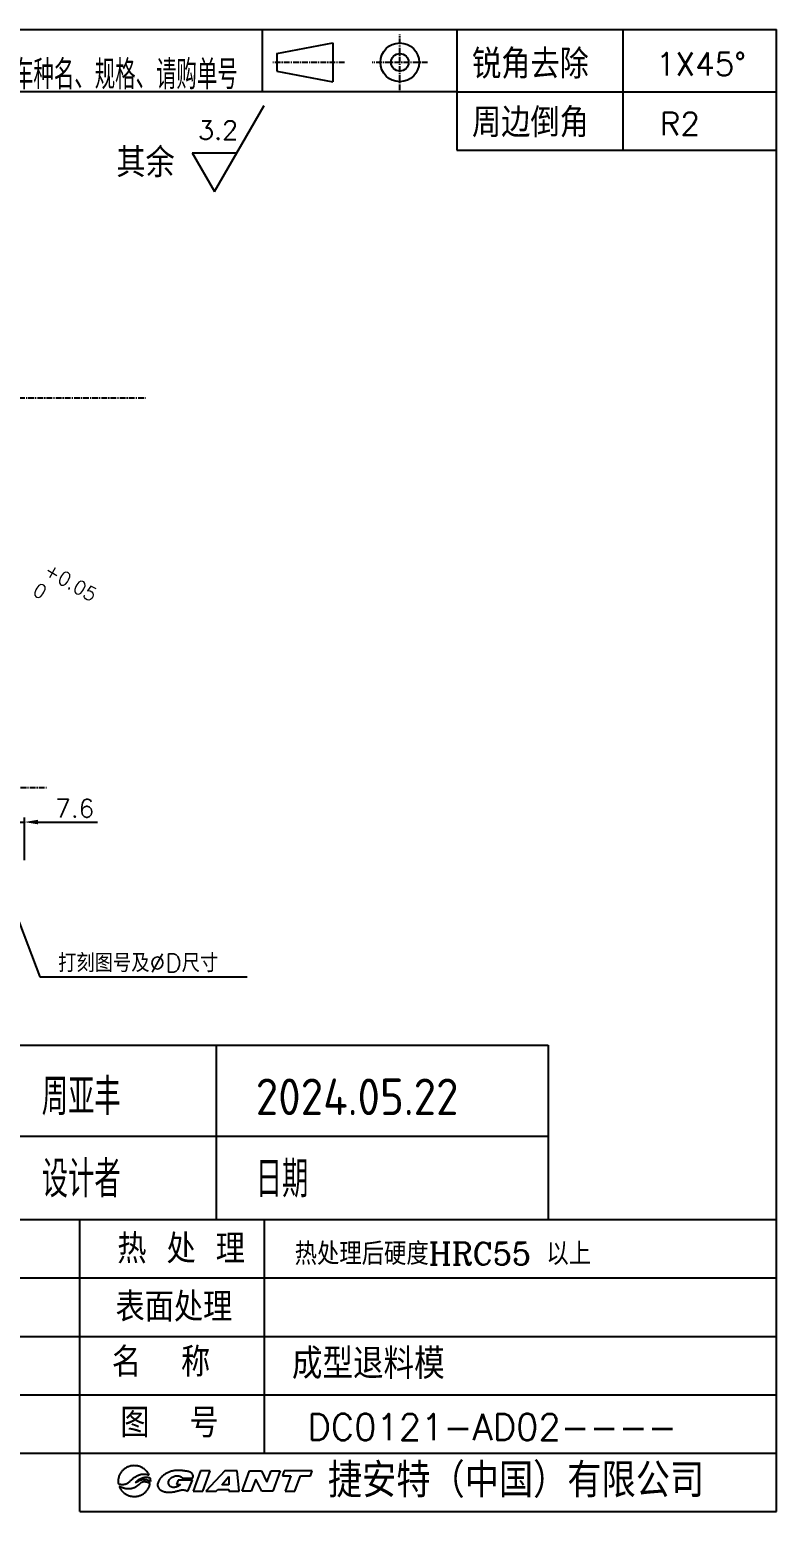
# Model space of a CAD drawing. Extents: x 4454 to 4917, y -18 to 306.
# Drawn here: x 4753.7 to 4917.1, y -18.3 to 305.7 of the extents above; entities that cross this region are included whole.
import ezdxf
from ezdxf.enums import TextEntityAlignment as Align

# ---------------------------------------------------------------- set-up
doc = ezdxf.new("R2010")
doc.units = 0
doc.header["$MEASUREMENT"] = 0
doc.linetypes.add('CENTER', pattern=[2, 1.25, -0.25, 0.25, -0.25])
doc.layers.get('0').update_dxf_attribs({"linetype": 'CONTINUOUS'})
doc.layers.get('DEFPOINTS').update_dxf_attribs({"linetype": 'CONTINUOUS'})
for name, color, linetype in [('CEN', 1, 'CENTER'), ('CON', 2, 'CONTINUOUS'), ('DIM', 7, 'CONTINUOUS'), ('TXT', 7, 'CONTINUOUS')]:
    doc.layers.add(name, color=color, linetype=linetype)
doc.styles.add('ACISOTS', font='isocp.shx', dxfattribs={"height": 8, "bigfont": 'gbcbig.shx'})
doc.styles.add('HZ', font='complex.shx', dxfattribs={"bigfont": 'HZFS.SHX'})
doc.styles.get("Standard").update_dxf_attribs({"font": 'txt.shx', "bigfont": 'hzfs.shx'})
doc.dimstyles.get("Standard").update_dxf_attribs({"dimtxt": 4, "dimasz": 3, "dimexe": 1, "dimexo": 0, "dimgap": 1, "dimtad": 1, "dimdec": 3, "dimrnd": 0.01, "dimdsep": 46, "dimtxsty": 'STANDARD', "dimcen": 0.09, "dimazin": 2, "dimtfac": 1, "dimtdec": 3, "dimtmove": 0, "dimatfit": 3, "dimfxl": 1, "dimtolj": 1, "dimarcsym": 0})

# ---------------------------------------------------------------- blocks, each defined once
blk = doc.blocks.new('*D30')
at = {"layer": 'DEFPOINTS', "color": 0, "transparency": 16777216}
for p in [(4752.6, 132.42), (4745, 126.92), (4752.6, 124.08)]:
    blk.add_point(p, dxfattribs=at)
at = {"layer": 'DIM', "color": 0, "lineweight": -2, "transparency": 16777216}
for p, q in [((4745, 126.92), (4745, 133.42)), ((4752.6, 124.08), (4752.6, 133.42)), ((4742, 132.42), (4739, 132.42)), ((4745, 132.42), (4752.6, 132.42)), ((4755.6, 132.42), (4768.6, 132.42))]:
    blk.add_line(p, q, dxfattribs=at)
at = {"layer": 'DIM', "color": 0, "transparency": 16777216}
for points in [[(4742, 132.92), (4742, 131.92), (4745, 132.42)], [(4755.6, 132.92), (4755.6, 131.92), (4752.6, 132.42)]]:
    blk.add_solid(points, dxfattribs=at)
at = {"layer": 'DIM', "color": 0, "transparency": 16777216, "insert": (4763.6, 135.42), "char_height": 4, "attachment_point": 5}
blk.add_mtext('\\A1;7.6', dxfattribs=at)
blk = doc.blocks.new('GIANT')
for p, q in [((231.03, 29.75), (230.98, 29.65)), ((231.09, 29.84), (231.03, 29.75)), ((231.15, 29.94), (231.09, 29.84)), ((231.21, 30.03), (231.15, 29.94)), ((231.28, 30.12), (231.21, 30.03)), ((231.35, 30.2), (231.28, 30.12)), ((231.43, 30.28), (231.35, 30.2)), ((231.51, 30.36), (231.43, 30.28)), ((231.59, 30.43), (231.51, 30.36)), ((231.68, 30.5), (231.59, 30.43)), ((231.77, 30.56), (231.68, 30.5)), ((231.87, 30.62), (231.77, 30.56)), ((231.97, 30.68), (231.87, 30.62)), ((232.07, 30.73), (231.97, 30.68)), ((232.17, 30.77), (232.07, 30.73)), ((232.27, 30.81), (232.17, 30.77)), ((232.38, 30.85), (232.27, 30.81)), ((232.49, 30.88), (232.38, 30.85)), ((232.6, 30.91), (232.49, 30.88)), ((232.72, 30.93), (232.6, 30.91)), ((232.83, 30.94), (232.72, 30.93)), ((232.95, 30.95), (232.83, 30.94)), ((233.07, 30.96), (232.95, 30.95)), ((233.18, 30.95), (233.07, 30.96)), ((233.3, 30.95), (233.18, 30.95)), ((233.42, 30.93), (233.3, 30.95)), ((233.53, 30.91), (233.42, 30.93)), ((233.65, 30.89), (233.53, 30.91)), ((233.76, 30.86), (233.65, 30.89)), ((233.87, 30.82), (233.76, 30.86)), ((233.98, 30.78), (233.87, 30.82)), ((234.09, 30.74), (233.98, 30.78)), ((234, 29.7), (234.08, 29.72)), ((234.08, 29.72), (234.16, 29.73)), ((234.19, 30.68), (234.09, 30.74)), ((234.16, 29.73), (234.25, 29.74)), ((234.29, 30.63), (234.19, 30.68)), ((234.25, 29.74), (234.33, 29.75)), ((234.39, 30.57), (234.29, 30.63)), ((234.33, 29.75), (234.41, 29.75)), ((234.49, 30.5), (234.39, 30.57)), ((234.41, 29.75), (234.49, 29.75)), ((234.58, 30.43), (234.49, 30.5)), ((234.49, 29.75), (234.58, 29.75)), ((234.67, 30.35), (234.58, 30.43)), ((234.58, 29.75), (234.66, 29.74)), ((234.66, 29.74), (234.74, 29.73)), ((234.75, 30.27), (234.67, 30.35)), ((234.74, 29.73), (234.82, 29.72)), ((234.83, 30.18), (234.75, 30.27)), ((234.82, 29.72), (234.9, 29.7)), ((234.91, 30.1), (234.83, 30.18)), ((234.98, 30), (234.91, 30.1)), ((235.05, 29.91), (234.98, 30)), ((235.11, 29.81), (235.05, 29.91)), ((235.16, 29.7), (235.11, 29.81)), ((237.46, 29.71), (237.36, 29.65)), ((237.56, 29.78), (237.46, 29.71)), ((237.66, 29.84), (237.56, 29.78)), ((237.76, 29.89), (237.66, 29.84)), ((237.87, 29.95), (237.76, 29.89)), ((237.97, 30), (237.87, 29.95)), ((238.08, 30.04), (237.97, 30)), ((238.19, 30.08), (238.08, 30.04)), ((238.3, 30.12), (238.19, 30.08)), ((238.42, 30.15), (238.3, 30.12)), ((238.53, 30.18), (238.42, 30.15)), ((238.65, 30.2), (238.53, 30.18)), ((238.76, 30.22), (238.65, 30.2)), ((238.88, 30.24), (238.76, 30.22)), ((238.99, 30.25), (238.88, 30.24)), ((239.11, 30.26), (238.99, 30.25)), ((239.23, 30.27), (239.11, 30.26)), ((239.35, 30.27), (239.23, 30.27)), ((239.46, 30.27), (239.35, 30.27)), ((239.58, 30.27), (239.46, 30.27)), ((239.7, 30.26), (239.58, 30.27)), ((239.82, 30.25), (239.7, 30.26)), ((239.93, 30.25), (239.82, 30.25)), ((240.05, 30.23), (239.93, 30.25)), ((240.17, 30.22), (240.05, 30.23)), ((240.28, 30.21), (240.17, 30.22)), ((240.4, 30.19), (240.28, 30.21)), ((240.52, 30.17), (240.4, 30.19)), ((240.63, 30.15), (240.52, 30.17)), ((240.75, 30.13), (240.63, 30.15)), ((240.86, 30.1), (240.75, 30.13)), ((240.97, 30.06), (240.86, 30.1)), ((241.08, 30.02), (240.97, 30.06)), ((241.19, 29.97), (241.08, 30.02)), ((241.28, 29.9), (241.19, 29.97)), ((241.37, 29.82), (241.28, 29.9)), ((241.44, 29.73), (241.37, 29.82)), ((241.49, 29.62), (241.44, 29.73)), ((242.59, 30.21), (241.52, 27.29)), ((243.97, 30.21), (242.59, 30.21)), ((242.89, 27.29), (243.97, 30.21)), ((246.06, 30.21), (243.34, 27.29)), ((247.83, 30.21), (246.06, 30.21)), ((248.13, 27.29), (247.83, 30.21)), ((248.52, 27.29), (249.6, 30.21)), ((249.6, 30.21), (251.31, 30.21)), ((251.31, 30.21), (252.1, 28.61)), ((252.1, 28.61), (252.7, 30.21)), ((252.7, 30.21), (253.99, 30.21)), ((253.99, 30.21), (252.92, 27.29)), ((254.56, 30.21), (254.3, 29.5)), ((258.57, 30.21), (254.56, 30.21)), ((258.31, 29.5), (258.57, 30.21)), ((230.79, 28.9), (230.78, 28.78)), ((230.78, 28.78), (230.78, 28.67)), ((230.78, 28.67), (230.79, 28.56)), ((230.8, 29.01), (230.79, 28.9)), ((230.79, 28.56), (230.8, 28.45)), ((230.82, 29.12), (230.8, 29.01)), ((230.8, 28.45), (230.82, 28.34)), ((230.84, 29.23), (230.82, 29.12)), ((230.82, 28.34), (230.9, 28.32)), ((230.87, 29.33), (230.84, 29.23)), ((230.9, 29.44), (230.87, 29.33)), ((230.94, 29.55), (230.9, 29.44)), ((230.9, 28.32), (230.98, 28.31)), ((231.01, 27.94), (230.93, 27.97)), ((230.93, 27.97), (230.97, 27.88)), ((230.98, 29.65), (230.94, 29.55)), ((230.97, 27.88), (231.01, 27.79)), ((230.98, 28.31), (231.07, 28.3)), ((231.08, 27.91), (231.01, 27.94)), ((231.01, 27.79), (231.06, 27.7)), ((231.06, 27.7), (231.11, 27.61)), ((231.07, 28.3), (231.15, 28.29)), ((231.15, 27.88), (231.08, 27.91)), ((231.11, 27.61), (231.17, 27.53)), ((231.15, 28.29), (231.23, 28.28)), ((231.23, 27.85), (231.15, 27.88)), ((231.23, 28.28), (231.31, 28.28)), ((231.3, 27.81), (231.23, 27.85)), ((231.38, 27.79), (231.3, 27.81)), ((231.31, 28.28), (231.39, 28.28)), ((231.46, 27.76), (231.38, 27.79)), ((231.39, 28.28), (231.48, 28.28)), ((231.53, 27.73), (231.46, 27.76)), ((231.48, 28.28), (231.56, 28.28)), ((231.61, 27.71), (231.53, 27.73)), ((231.56, 28.28), (231.64, 28.29)), ((231.69, 27.69), (231.61, 27.71)), ((231.64, 28.29), (231.72, 28.31)), ((231.77, 27.67), (231.69, 27.69)), ((231.72, 28.31), (231.8, 28.32)), ((231.85, 27.66), (231.77, 27.67)), ((231.8, 28.32), (231.88, 28.35)), ((231.93, 27.65), (231.85, 27.66)), ((231.88, 28.35), (231.96, 28.37)), ((232.01, 27.64), (231.93, 27.65)), ((231.96, 28.37), (232.03, 28.41)), ((232.09, 27.63), (232.01, 27.64)), ((232.03, 28.41), (232.11, 28.44)), ((232.18, 27.63), (232.09, 27.63)), ((232.11, 28.44), (232.18, 28.49)), ((232.18, 28.49), (232.25, 28.53)), ((232.26, 27.62), (232.18, 27.63)), ((232.25, 28.53), (232.31, 28.58)), ((232.34, 27.62), (232.26, 27.62)), ((232.31, 28.58), (232.37, 28.63)), ((232.42, 27.63), (232.34, 27.62)), ((232.37, 28.63), (232.44, 28.69)), ((232.5, 27.64), (232.42, 27.63)), ((232.44, 28.69), (232.5, 28.74)), ((232.5, 28.74), (232.56, 28.8)), ((232.58, 27.64), (232.5, 27.64)), ((232.56, 28.8), (232.62, 28.86)), ((232.66, 27.66), (232.58, 27.64)), ((232.62, 28.86), (232.68, 28.91)), ((232.74, 27.67), (232.66, 27.66)), ((232.68, 28.91), (232.74, 28.97)), ((232.74, 28.97), (232.8, 29.03)), ((232.82, 27.69), (232.74, 27.67)), ((232.8, 29.03), (232.86, 29.08)), ((232.9, 27.72), (232.82, 27.69)), ((232.86, 29.08), (232.92, 29.13)), ((232.98, 27.74), (232.9, 27.72)), ((232.92, 29.13), (232.98, 29.19)), ((232.98, 29.19), (233.05, 29.24)), ((233.05, 27.77), (232.98, 27.74)), ((233.05, 29.24), (233.11, 29.29)), ((233.13, 27.8), (233.05, 27.77)), ((233.11, 29.29), (233.18, 29.33)), ((233.2, 27.84), (233.13, 27.8)), ((233.18, 29.33), (233.25, 29.38)), ((233.27, 27.88), (233.2, 27.84)), ((233.25, 29.38), (233.32, 29.42)), ((233.34, 27.92), (233.27, 27.88)), ((233.28, 28.48), (233.35, 28.58)), ((233.38, 28.54), (233.28, 28.48)), ((233.32, 29.42), (233.39, 29.46)), ((233.41, 27.97), (233.34, 27.92)), ((233.35, 28.58), (233.43, 28.68)), ((233.48, 28.6), (233.38, 28.54)), ((233.39, 29.46), (233.46, 29.5)), ((233.47, 28.01), (233.41, 27.97)), ((233.43, 28.68), (233.51, 28.77)), ((233.46, 29.5), (233.54, 29.54)), ((233.54, 28.06), (233.47, 28.01)), ((233.59, 28.66), (233.48, 28.6)), ((233.51, 28.77), (233.61, 28.86)), ((233.54, 29.54), (233.61, 29.57)), ((233.6, 28.12), (233.54, 28.06)), ((233.69, 28.72), (233.59, 28.66)), ((233.66, 28.17), (233.6, 28.12)), ((233.61, 29.57), (233.69, 29.6)), ((233.61, 28.86), (233.7, 28.93)), ((233.72, 28.22), (233.66, 28.17)), ((233.69, 29.6), (233.77, 29.63)), ((233.8, 28.77), (233.69, 28.72)), ((233.7, 28.93), (233.8, 29.01)), ((233.78, 28.28), (233.72, 28.22)), ((233.77, 29.63), (233.84, 29.66)), ((233.85, 28.33), (233.78, 28.28)), ((233.8, 29.01), (233.91, 29.07)), ((233.91, 28.82), (233.8, 28.77)), ((233.84, 29.66), (233.92, 29.68)), ((233.91, 28.38), (233.85, 28.33)), ((233.91, 29.07), (234.02, 29.13)), ((234.02, 28.86), (233.91, 28.82)), ((233.97, 28.43), (233.91, 28.38)), ((233.92, 29.68), (234, 29.7)), ((234.04, 28.48), (233.97, 28.43)), ((234.02, 29.13), (234.13, 29.18)), ((234.13, 28.9), (234.02, 28.86)), ((234.11, 28.52), (234.04, 28.48)), ((234.18, 28.56), (234.11, 28.52)), ((234.13, 29.18), (234.25, 29.22)), ((234.25, 28.92), (234.13, 28.9)), ((234.26, 28.58), (234.18, 28.56)), ((234.25, 29.22), (234.37, 29.25)), ((234.37, 28.94), (234.25, 28.92)), ((234.34, 28.61), (234.26, 28.58)), ((234.42, 28.62), (234.34, 28.61)), ((234.37, 29.25), (234.49, 29.28)), ((234.49, 28.95), (234.37, 28.94)), ((234.5, 28.62), (234.42, 28.62)), ((234.49, 29.28), (234.62, 29.3)), ((234.61, 28.94), (234.49, 28.95)), ((234.58, 28.62), (234.5, 28.62)), ((234.66, 28.62), (234.58, 28.62)), ((234.72, 28.93), (234.61, 28.94)), ((234.62, 29.3), (234.74, 29.31)), ((234.74, 28.61), (234.66, 28.62)), ((234.84, 28.91), (234.72, 28.93)), ((234.74, 29.31), (234.86, 29.31)), ((234.82, 28.59), (234.74, 28.61)), ((234.9, 28.57), (234.82, 28.59)), ((234.96, 28.88), (234.84, 28.91)), ((234.86, 29.31), (234.99, 29.3)), ((234.9, 29.7), (234.98, 29.68)), ((234.98, 28.55), (234.9, 28.57)), ((235.07, 28.84), (234.96, 28.88)), ((234.98, 29.68), (235.06, 29.65)), ((235.06, 28.53), (234.98, 28.55)), ((234.99, 29.3), (235.11, 29.28)), ((235.03, 27.57), (235.08, 27.66)), ((235.06, 29.65), (235.13, 29.63)), ((235.13, 28.5), (235.06, 28.53)), ((235.18, 28.8), (235.07, 28.84)), ((235.08, 27.66), (235.13, 27.74)), ((235.11, 29.28), (235.23, 29.24)), ((235.13, 29.63), (235.21, 29.6)), ((235.21, 28.47), (235.13, 28.5)), ((235.13, 27.74), (235.18, 27.83)), ((235.21, 29.6), (235.16, 29.7)), ((235.29, 28.74), (235.18, 28.8)), ((235.18, 27.83), (235.22, 27.93)), ((235.28, 28.44), (235.21, 28.47)), ((235.22, 27.93), (235.26, 28.02)), ((235.23, 29.24), (235.34, 29.19)), ((235.26, 28.02), (235.29, 28.12)), ((235.36, 28.41), (235.28, 28.44)), ((235.39, 28.67), (235.29, 28.74)), ((235.29, 28.12), (235.32, 28.21)), ((235.32, 28.21), (235.34, 28.31)), ((235.34, 29.19), (235.36, 29.09)), ((235.34, 28.31), (235.36, 28.41)), ((235.36, 29.09), (235.37, 28.98)), ((235.37, 28.98), (235.38, 28.88)), ((235.38, 28.88), (235.39, 28.78)), ((235.39, 28.78), (235.39, 28.67)), ((236.46, 28.45), (236.44, 28.33)), ((236.44, 28.33), (236.44, 28.22)), ((236.44, 28.22), (236.44, 28.1)), ((236.44, 28.1), (236.46, 27.98)), ((236.5, 28.56), (236.46, 28.45)), ((236.46, 27.98), (236.5, 27.87)), ((236.54, 28.67), (236.5, 28.56)), ((236.5, 27.87), (236.56, 27.77)), ((236.59, 28.78), (236.54, 28.67)), ((236.56, 27.77), (236.62, 27.67)), ((236.64, 28.88), (236.59, 28.78)), ((236.62, 27.67), (236.7, 27.58)), ((236.7, 28.98), (236.64, 28.88)), ((236.77, 29.08), (236.7, 28.98)), ((236.7, 27.58), (236.79, 27.51)), ((236.85, 29.17), (236.77, 29.08)), ((236.92, 29.26), (236.85, 29.17)), ((237, 29.34), (236.92, 29.26)), ((237.09, 29.42), (237, 29.34)), ((237.18, 29.5), (237.09, 29.42)), ((237.27, 29.58), (237.18, 29.5)), ((237.36, 29.65), (237.27, 29.58)), ((237.99, 28.53), (238, 28.65)), ((238, 28.41), (237.99, 28.53)), ((238, 28.65), (238.04, 28.77)), ((238.03, 28.29), (238, 28.41)), ((238.08, 28.17), (238.03, 28.29)), ((238.04, 28.77), (238.09, 28.89)), ((238.16, 28.07), (238.08, 28.17)), ((238.09, 28.89), (238.15, 28.99)), ((238.15, 28.99), (238.23, 29.09)), ((238.25, 27.99), (238.16, 28.07)), ((238.23, 29.09), (238.32, 29.17)), ((238.35, 27.92), (238.25, 27.99)), ((238.32, 29.17), (238.42, 29.25)), ((238.47, 27.88), (238.35, 27.92)), ((238.42, 29.25), (238.52, 29.32)), ((238.59, 27.85), (238.47, 27.88)), ((238.52, 29.32), (238.64, 29.37)), ((238.71, 27.83), (238.59, 27.85)), ((238.64, 29.37), (238.75, 29.42)), ((238.84, 27.84), (238.71, 27.83)), ((238.75, 29.42), (238.87, 29.46)), ((238.96, 27.86), (238.84, 27.84)), ((238.87, 29.46), (238.99, 29.48)), ((239.08, 27.89), (238.96, 27.86)), ((238.99, 29.48), (239.11, 29.5)), ((239.2, 27.93), (239.08, 27.89)), ((239.11, 29.5), (239.24, 29.51)), ((239.4, 28.87), (239.12, 28.24)), ((239.12, 28.24), (239.73, 28.24)), ((239.31, 27.97), (239.2, 27.93)), ((239.24, 29.51), (239.36, 29.51)), ((239.42, 28.03), (239.31, 27.97)), ((239.36, 29.51), (239.49, 29.49)), ((241.41, 28.87), (239.4, 28.87)), ((239.53, 28.1), (239.42, 28.03)), ((239.49, 29.49), (239.61, 29.46)), ((239.63, 28.17), (239.53, 28.1)), ((239.61, 29.46), (239.72, 29.42)), ((239.73, 28.24), (239.63, 28.17)), ((239.72, 29.42), (239.83, 29.36)), ((239.83, 29.36), (239.92, 29.27)), ((239.92, 29.27), (239.97, 29.16)), ((239.97, 29.16), (241.47, 29.16)), ((240.75, 27.29), (241.41, 28.87)), ((241.47, 29.16), (241.5, 29.27)), ((241.51, 29.51), (241.49, 29.62)), ((241.5, 29.27), (241.51, 29.39)), ((241.51, 29.39), (241.51, 29.51)), ((245.61, 28.21), (246.64, 29.42)), ((246.64, 28.21), (245.61, 28.21)), ((246.64, 29.42), (246.64, 28.21)), ((250.49, 29.01), (249.85, 27.29)), ((251.35, 27.29), (250.49, 29.01)), ((254.3, 29.5), (255.52, 29.5)), ((255.52, 29.5), (254.71, 27.29)), ((256.09, 27.29), (256.91, 29.5)), ((256.91, 29.5), (258.31, 29.5)), ((231.17, 27.53), (231.23, 27.45)), ((231.23, 27.45), (231.29, 27.37)), ((231.29, 27.37), (231.36, 27.29)), ((231.36, 27.29), (231.43, 27.22)), ((231.43, 27.22), (231.5, 27.15)), ((231.5, 27.15), (231.57, 27.09)), ((231.57, 27.09), (231.65, 27.02)), ((231.65, 27.02), (231.73, 26.96)), ((231.73, 26.96), (231.82, 26.91)), ((231.82, 26.91), (231.9, 26.86)), ((231.9, 26.86), (231.99, 26.81)), ((231.99, 26.81), (232.08, 26.76)), ((232.08, 26.76), (232.18, 26.72)), ((232.18, 26.72), (232.27, 26.69)), ((232.27, 26.69), (232.37, 26.65)), ((232.37, 26.65), (232.46, 26.63)), ((232.46, 26.63), (232.56, 26.6)), ((232.56, 26.6), (232.66, 26.58)), ((232.66, 26.58), (232.76, 26.57)), ((232.76, 26.57), (232.86, 26.55)), ((232.86, 26.55), (232.96, 26.55)), ((232.96, 26.55), (233.06, 26.54)), ((233.06, 26.54), (233.16, 26.54)), ((233.16, 26.54), (233.26, 26.55)), ((233.26, 26.55), (233.36, 26.56)), ((233.36, 26.56), (233.46, 26.57)), ((233.46, 26.57), (233.56, 26.59)), ((233.56, 26.59), (233.66, 26.61)), ((233.66, 26.61), (233.76, 26.64)), ((233.76, 26.64), (233.85, 26.67)), ((233.85, 26.67), (233.95, 26.7)), ((233.95, 26.7), (234.04, 26.74)), ((234.04, 26.74), (234.13, 26.78)), ((234.13, 26.78), (234.22, 26.83)), ((234.22, 26.83), (234.31, 26.88)), ((234.31, 26.88), (234.39, 26.93)), ((234.39, 26.93), (234.48, 26.99)), ((234.48, 26.99), (234.56, 27.05)), ((234.56, 27.05), (234.63, 27.12)), ((234.63, 27.12), (234.71, 27.19)), ((234.71, 27.19), (234.78, 27.26)), ((234.78, 27.26), (234.85, 27.33)), ((234.85, 27.33), (234.91, 27.41)), ((234.91, 27.41), (234.97, 27.49)), ((234.97, 27.49), (235.03, 27.57)), ((236.79, 27.51), (236.89, 27.44)), ((236.89, 27.44), (236.99, 27.38)), ((236.99, 27.38), (237.09, 27.33)), ((237.09, 27.33), (237.2, 27.29)), ((237.2, 27.29), (237.32, 27.25)), ((237.32, 27.25), (237.43, 27.22)), ((237.43, 27.22), (237.54, 27.2)), ((237.54, 27.2), (237.66, 27.18)), ((237.66, 27.18), (237.78, 27.17)), ((237.78, 27.17), (237.89, 27.16)), ((237.89, 27.16), (238.01, 27.16)), ((238.01, 27.16), (238.13, 27.16)), ((238.13, 27.16), (238.25, 27.16)), ((238.25, 27.16), (238.36, 27.17)), ((238.36, 27.17), (238.48, 27.18)), ((238.48, 27.18), (238.6, 27.2)), ((238.6, 27.2), (238.71, 27.21)), ((238.71, 27.21), (238.83, 27.23)), ((238.83, 27.23), (238.94, 27.26)), ((238.94, 27.26), (239.06, 27.28)), ((239.06, 27.28), (239.17, 27.31)), ((239.17, 27.31), (239.29, 27.34)), ((239.29, 27.34), (239.4, 27.37)), ((239.4, 27.37), (239.51, 27.4)), ((239.51, 27.4), (239.63, 27.44)), ((239.63, 27.44), (239.74, 27.47)), ((239.74, 27.47), (239.85, 27.49)), ((239.85, 27.49), (239.97, 27.51)), ((239.97, 27.51), (240.09, 27.51)), ((240.09, 27.51), (240.2, 27.5)), ((240.2, 27.5), (240.32, 27.47)), ((240.32, 27.47), (240.43, 27.44)), ((240.43, 27.44), (240.54, 27.39)), ((240.54, 27.39), (240.64, 27.34)), ((240.64, 27.34), (240.75, 27.29)), ((241.52, 27.29), (242.89, 27.29)), ((243.34, 27.29), (244.83, 27.29)), ((244.83, 27.29), (245.04, 27.54)), ((245.04, 27.54), (246.64, 27.54)), ((246.64, 27.54), (246.64, 27.29)), ((246.64, 27.29), (248.13, 27.29)), ((249.85, 27.29), (248.52, 27.29)), ((252.92, 27.29), (251.35, 27.29)), ((254.71, 27.29), (256.09, 27.29))]:
    blk.add_line(p, q)

msp = doc.modelspace()

# ---------------------------------------------------------------- linework, layer by layer
at = {"layer": 'CEN'}
for p, q in [((4834.7151321, 292.4740027), (4834.7151321, 304.5920641)), ((4822.6073482, 298.5330334), (4806.9116613, 298.5330334)), ((4840.7778112, 298.5330334), (4828.6524529, 298.5330334)), ((4603.4578947, 225.2020223), (4779.0715554, 225.2020223)), ((4627.7846643, 139.9762246), (4757.4123947, 139.9762246))]:
    msp.add_line(p, q, dxfattribs=at)
at = {"layer": 'CON', "color": 2}
for p, q in [((4917.0769028, -5.571363), (4917.0769028, 305.6847116)), ((4453.7169172, -5.571363), (4917.0769028, -5.571363))]:
    msp.add_line(p, q, dxfattribs=at)
msp.add_lwpolyline([(4453.7169172, 305.6847116), (4917.0769028, 305.6847116)], dxfattribs=at)
at = {"layer": 'DIM'}
for p, q in [((4804.5903264, 305.6847116), (4804.5903264, 292.1171391)), ((4847.1788766, 305.6847116), (4847.1788766, 292.1171391)), ((4883.5570179, 292.1171391), (4883.5570179, 305.6847116)), ((4807.7995005, 300.449912), (4820.0581052, 302.7665293)), ((4820.0581052, 302.7665293), (4820.0581052, 294.2995374)), ((4807.7995005, 300.449912), (4807.7995005, 296.6161547)), ((4807.7995005, 296.6161547), (4820.0581052, 294.2995374)), ((4804.5903264, 292.1171391), (4726.9209805, 292.1171391)), ((4847.1788766, 292.1171391), (4804.5903264, 292.1171391)), ((4847.1788766, 292.8726264), (4847.1788766, 279.3050539)), ((4847.1788766, 292.1171391), (4917.0769028, 292.1171391)), ((4883.5570179, 279.3050539), (4883.5570179, 292.8726264)), ((4794.1724357, 270.284313), (4805.028014, 289.0867262)), ((4789.293446, 278.734971), (4799.0514253, 278.734971)), ((4789.293446, 278.734971), (4794.1724357, 270.284313)), ((4847.1788766, 280.0605412), (4847.1788766, 279.3050539)), ((4847.1788766, 279.3050539), (4917.0769028, 279.3050539)), ((4847.1788766, 279.3050539), (4917.0769028, 279.3050539)), ((4883.5570179, 279.3050539), (4883.5570179, 280.0605412)), ((4453.7169172, 83.6094853), (4867.1962334, 83.6094853)), ((4867.1962334, 83.6094853), (4867.1962334, 45.5065569)), ((4867.1962334, 63.6962159), (4453.7169172, 63.6962159)), ((4592.0226973, 45.5065569), (4917.0769028, 45.5065569)), ((4805.1326455, -5.571363), (4805.1326455, 45.5065569)), ((4453.7169172, 32.7370769), (4917.0769028, 32.7370769)), ((4453.7169172, 19.967597), (4917.0769028, 19.967597)), ((4453.7169172, 7.198117), (4917.0769028, 7.198117)), ((4917.0769028, -18.2964477), (4917.0769028, -5.571363)), ((4764.7260277, -18.2964477), (4917.0769028, -18.2964477))]:
    msp.add_line(p, q, dxfattribs=at)
msp.add_lwpolyline([(4764.7260277, -18.2964477), (4764.7260277, 45.5065569)], dxfattribs=at)
for radius in [4.233496, 1.9168786]:
    msp.add_circle((4834.7151321, 298.5330334), radius, dxfattribs=at)
at = {"layer": 'TXT'}
msp.add_line((4794.5646275, 83.6094853), (4794.5646275, 45.5065569), dxfattribs=at)

# ---------------------------------------------------------------- block references
at = {"xscale": 1.527010157818291, "yscale": 1.527010157818291, "zscale": 1.527010157816576}
msp.add_blockref('GIANT', (4420.7056594, -55.5732454), dxfattribs=at)

# ---------------------------------------------------------------- texts
at = {"layer": 'DIM'}
for s, height, style, p in [('锐角去除', 6.38473999, 'HZ', (4850.5141731, 294.9789001)), ('周边倒角', 6.38473999, 'HZ', (4850.5141731, 282.1668149)), ('设计者', 8, 'ACISOTS', (4756.391354, 50.3498727)), ('日期', 8, 'ACISOTS', (4803.2025332, 50.3498727)), ('热 处 理', 6.38473999, 'HZ', (4772.9316106, 35.9239598)), ('热处理后硬度HRC55 以上', 4.884371888, 'HZ', (4811.7243901, 35.5936278)), ('表面处理', 6.38473999, 'HZ', (4772.5403046, 23.2030617)), ('名  称', 6.38473999, 'HZ', (4771.7217875, 11.1588644)), ('成型退料模', 6.68182074, 'HZ', (4811.1092903, 10.6621307)), ('图  号', 6.38473999, 'HZ', (4773.5813011, -2.1420525)), ('捷安特（中国）有限公司', 7.482117179, 'HZ', (4818.9795315, -15.2431552))]:
    msp.add_text(s, height=height, dxfattribs=dict(at, style=style)).set_placement(p)
at = {"layer": 'DIM', "style": 'HZ', "width": 0.7}
msp.add_text('打刻图号、车种名、规格、请购单号', height=6.384739993, dxfattribs=at).set_placement((4727.7656884, 292.654357))
at = {"layer": 'DIM'}
for s, p in [('1X45%%d', (4890.7355581, 295.6728633)), ('R2', (4891.5834099, 282.5934375))]:
    msp.add_text(s, height=4.99857934, dxfattribs=at).set_placement(p)
at = {"layer": 'DIM', "insert": (4790.5944902, 285.7535155), "char_height": 4.08864761, "width": 10.148511862, "attachment_point": 1}
msp.add_mtext('3.2', dxfattribs=at)
at = {"layer": 'DIM', "insert": (4772.7177247, 279.7910367), "char_height": 6.38473999, "width": 15.11809331, "attachment_point": 1, "style": 'HZ'}
msp.add_mtext('其余', dxfattribs=at)
at = {"layer": 'DIM', "insert": (4758.1329102, 189.2304221), "char_height": 3, "width": 20.09, "attachment_point": 1, "rotation": 330}
msp.add_mtext('+0.05\\P0', dxfattribs=at)
at = {"layer": 'DIM', "insert": (4759.9835085, 99.5865032), "char_height": 4, "attachment_point": 7}
msp.add_mtext('打刻图号及%%CD尺寸', dxfattribs=at)
at = {"layer": 'TXT', "style": 'ACISOTS'}
for s, p in [('周亚丰', (4756.391354, 68.3498727)), ('2024.05.22', (4803.2025332, 68.3498727))]:
    msp.add_text(s, height=8, dxfattribs=at).set_placement(p)
at = {"layer": 'TXT'}
msp.add_text('DC0121-AD02----', height=5.698433869, dxfattribs=at).set_placement((4854.8871358, 0.1469238), align=Align.MIDDLE)

# ---------------------------------------------------------------- dimensions: what is measured, and where the dimension line sits
at = {"layer": 'DIM'}
dim = msp.add_linear_dim(base=(4752.5985295, 132.4153888), p1=(4744.9985295, 126.9171019), p2=(4752.5985295, 124.0812246), dimstyle='STANDARD', dxfattribs=at)
dim.commit()
dim.dimension.update_dxf_attribs({"geometry": '*D30', "text_midpoint": (4763.5985295, 132.4153888), "dimtype": 160})

# ---------------------------------------------------------------- leaders
at = {"layer": 'DIM', "annotation_type": 0, "has_hookline": 1, "hookline_direction": 0, "text_width": 41.3587656}
msp.add_leader([(4748.9418525, 117.2384212), (4755.9835085, 98.5865032), (4758.9835085, 98.5865032)], dimstyle='STANDARD', override={"dimgap": 1, "dimtad": 1}, dxfattribs=at)

doc.saveas('drawing.dxf')
